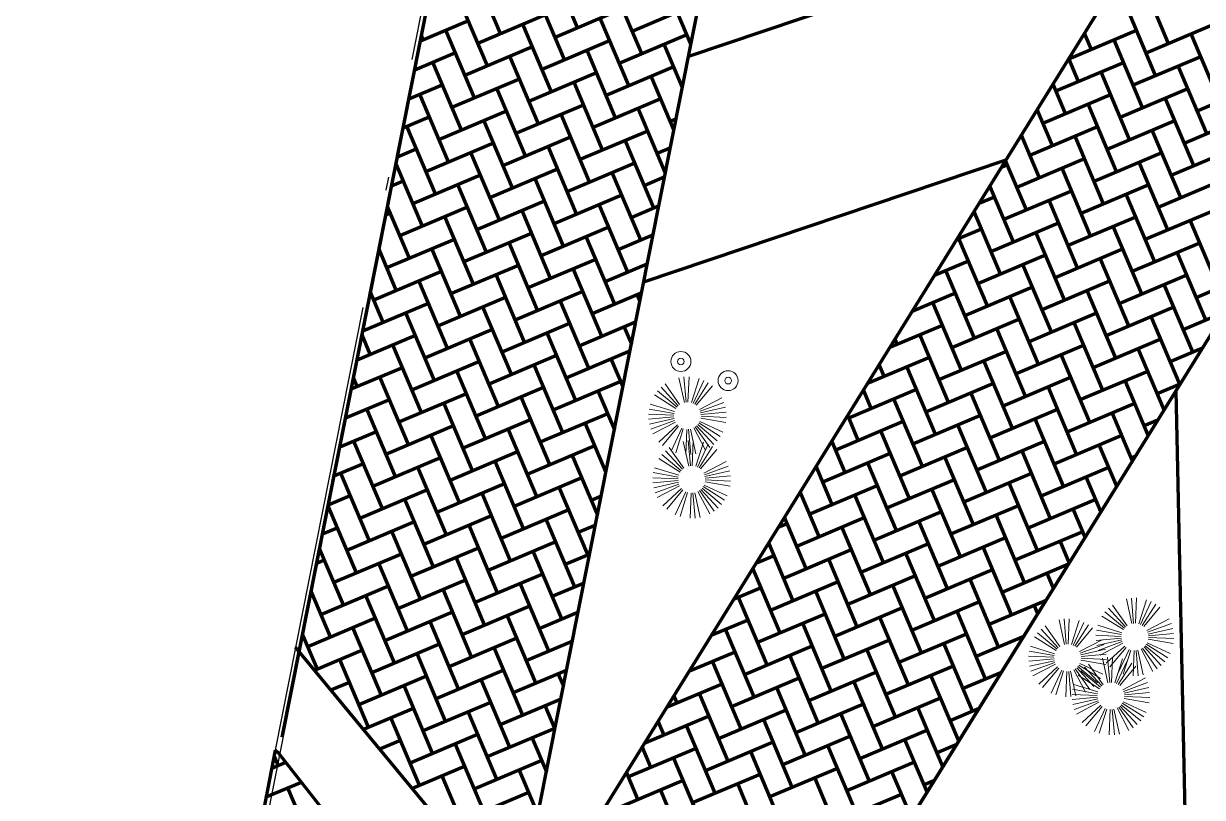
# Model space of a CAD drawing. Header units: millimetres. Extents: x 111 to 1506, y 14 to 566.
# Drawn here: x 212.27 to 221.14, y 162.74 to 168.56 of the extents above; entities that cross this region are included whole.
import ezdxf

# ---------------------------------------------------------------- set-up
doc = ezdxf.new("R2010")
doc.units = ezdxf.units.MM
doc.linetypes.add('ACAD_ISO04W100', pattern=[30, 24, -3, 0, -3])
for name, color, linetype, lineweight in [('Car', 222, 'Continuous', 13), ('G', 254, 'Continuous', 5), ('PALMERAS114', 114, 'Continuous', 5), ('street', 8, 'ACAD_ISO04W100', 30)]:
    doc.layers.add(name, color=color, linetype=linetype, lineweight=lineweight)
doc.styles.add('ATTR', font='romans.shx', dxfattribs={"width": 0.8, "height": 2.52})

# ---------------------------------------------------------------- blocks, each defined once
blk = doc.blocks.new('EVG7')
for p, q in [((-6.6, 19.1), (-16.7, 56.9)), ((-3.9, 19.7), (-9, 58.4)), ((1.6, 19.7), (6.7, 58.4)), ((4.2, 19.1), (14.4, 56.9)), ((-16, 13.7), (-43.6, 41.3)), ((-13.8, 15.4), (-37.7, 46.5)), ((-11.6, 17), (-31.2, 50.9)), ((-9.2, 18.3), (-24.1, 54.3)), ((6.9, 18.3), (21.8, 54.3)), ((9.3, 17), (28.8, 50.9)), ((-20.6, 7), (-56.6, 21.9)), ((-17.8, 11.7), (-48.8, 35.4)), ((15.5, 11.7), (46.4, 35.4)), ((17, 9.4), (50.8, 28.9)), ((18.2, 7), (54.3, 21.9)), ((-21.6, 4.4), (-59.1, 14.4)), ((19.8, 1.7), (58.3, 6.7)), ((-22.2, -1.1), (-61.2, -1.1)), ((-22.2, -3.8), (-60.7, -8.9)), ((-20.6, -9.1), (-56.6, -24)), ((-19.4, -11.6), (-53.1, -31.1)), ((-17.8, -13.9), (-48.8, -37.6)), ((-13.8, -17.6), (-37.7, -48.7)), ((11.5, -17.6), (35.3, -48.7)), ((13.6, -15.9), (41.2, -43.5)), ((15.5, -13.9), (46.4, -37.6)), ((19.3, -6.6), (56.8, -16.6)), ((19.8, -1.1), (58.8, -1.1)), ((19.8, -3.8), (58.3, -8.9)), ((-11.6, -19.2), (-31.2, -53)), ((-9.2, -20.5), (-24.1, -56.5)), ((-6.6, -21.3), (-16.7, -59)), ((-3.9, -21.8), (-9, -60.6)), ((-1.2, -22.1), (-1.2, -61.1)), ((4.2, -21.3), (14.4, -59)), ((6.9, -20.5), (21.8, -56.5)), ((9.3, -19.2), (28.8, -53))]:
    blk.add_line(p, q)
at = {"style": 'ATTR', "width": 0.8, "flags": 9}
blk.add_attdef('ESTCODE', (0, 0), '', height=0.7, dxfattribs=at)

msp = doc.modelspace()

# ---------------------------------------------------------------- linework, layer by layer
msp.add_line((200.7159, 95.15598), (222.24177, 203.56684))
at = {"lineweight": 100, "ltscale": 1000}
for p, q in [((214.21643, 163.19138), (222.24177, 203.56684)), ((229.32999, 183.12471), (216.07367, 161.74658)), ((217.41941, 160.12171), (230.76998, 181.65183)), ((220.85538, 169.51613), (217.27242, 168.30719)), ((219.65964, 167.52959), (216.93513, 166.6103)), ((220.93622, 165.79317), (221.13325, 156.71906)), ((217.41941, 160.12171), (214.3173, 163.86724)), ((214.16417, 163.09391), (213.06567, 157.38294)), ((214.19482, 163.06601), (214.16417, 163.09391)), ((214.19482, 163.06601), (214.16417, 163.09391)), ((215.82187, 160.99472), (214.19202, 163.06856)), ((217.01718, 159.47304), (214.19482, 163.06601))]:
    msp.add_line(p, q, dxfattribs=at)
at = {"lineweight": 211, "ltscale": 1000}
for p, q in [((216.07367, 161.74658), (229.32999, 183.12471)), ((217.41941, 160.12171), (230.76998, 181.65183))]:
    msp.add_line(p, q, dxfattribs=at)
at = {"lineweight": 100, "ltscale": 1000}
for points in [[(215.98876, 161.8491), (221.75725, 190.87038)], [(215.98876, 161.8491), (221.75725, 190.87038)], [(216.07367, 161.74658), (215.98876, 161.8491), (221.75725, 190.87038), (229.32999, 183.12471), (216.07367, 161.74658)], [(217.41941, 160.12171), (221.79096, 156.11646), (232.69441, 179.68346), (230.76998, 181.65183), (217.41941, 160.12171)]]:
    msp.add_lwpolyline(points, dxfattribs=at)
at = {"layer": 'Car'}
for centre, radius in [((217.21537, 166.01478), 0.075), ((217.21537, 166.01478), 0.025), ((217.57028, 165.87077), 0.075), ((217.57028, 165.87077), 0.025)]:
    msp.add_circle(centre, radius, dxfattribs=at)
at = {"layer": 'G', "linetype": 'Continuous', "lineweight": 100, "ltscale": 1000}
for p, q in [((215.8581, 168.47992), (215.64317, 168.98836)), ((216.43818, 168.52537), (216.22325, 169.03381)), ((220.88315, 168.40671), (220.66823, 168.91515)), ((216.34034, 168.28425), (216.12541, 168.79269)), ((216.92042, 168.3297), (216.70549, 168.83814)), ((215.76026, 168.2388), (215.54533, 168.74724)), ((216.84878, 168.49918), (217.35552, 168.71339)), ((215.68862, 168.40828), (216.19705, 168.62321)), ((216.2687, 168.45373), (216.77714, 168.66866)), ((217.29229, 168.39514), (217.18774, 168.64246)), ((220.78532, 168.16559), (220.57039, 168.67403)), ((215.25681, 168.42551), (215.61697, 168.57776)), ((216.2425, 168.04313), (216.02758, 168.55157)), ((216.82258, 168.08858), (216.60766, 168.59702)), ((220.71367, 168.33507), (221.22211, 168.55)), ((215.27801, 168.43448), (215.2648, 168.46573)), ((215.66242, 167.99768), (215.44749, 168.50612)), ((216.75094, 168.25806), (217.25938, 168.47298)), ((220.13359, 168.28962), (220.64203, 168.50455)), ((220.30307, 168.36126), (220.2513, 168.48374)), ((220.68748, 167.92447), (220.47255, 168.43291)), ((221.26756, 167.96991), (221.05263, 168.47835)), ((215.59078, 168.16716), (216.09922, 168.38209)), ((216.17086, 168.21261), (216.6793, 168.42754)), ((216.72475, 167.84745), (216.50982, 168.35589)), ((217.22841, 168.07367), (217.0899, 168.40134)), ((215.21346, 168.20742), (215.51914, 168.33664)), ((215.56458, 167.75656), (215.34966, 168.265)), ((216.14467, 167.80201), (215.92974, 168.31045)), ((220.03576, 168.0485), (220.5442, 168.26343)), ((220.20524, 168.12014), (220.13251, 168.29217)), ((220.61584, 168.09395), (221.12428, 168.30887)), ((216.07302, 167.97149), (216.58146, 168.18641)), ((216.6531, 168.01693), (217.16154, 168.23186)), ((220.58964, 167.68334), (220.37472, 168.19178)), ((221.16972, 167.72879), (220.9548, 168.23723)), ((215.17011, 167.98934), (215.4213, 168.09552)), ((215.49294, 167.92604), (216.00138, 168.14097)), ((216.62691, 167.60633), (216.41198, 168.11477)), ((217.16454, 167.75221), (216.99206, 168.16022)), ((220.1074, 167.87902), (220.01373, 168.10061)), ((221.09808, 167.89827), (221.60652, 168.1132)), ((215.46675, 167.51544), (215.25182, 168.02388)), ((216.04683, 167.56088), (215.8319, 168.06932)), ((216.55527, 167.77581), (217.06371, 167.99074)), ((219.93792, 167.80738), (220.44636, 168.0223)), ((220.518, 167.85282), (221.02644, 168.06775)), ((221.07189, 167.48767), (220.85696, 167.99611)), ((215.3951, 167.68492), (215.90354, 167.89984)), ((215.97519, 167.73036), (216.48362, 167.94529)), ((217.10067, 167.43074), (216.89423, 167.9191)), ((220.00956, 167.6379), (219.89494, 167.90905)), ((220.49181, 167.44222), (220.27688, 167.95066)), ((215.12676, 167.77125), (215.32346, 167.8544)), ((215.94899, 167.31976), (215.73406, 167.8282)), ((216.52907, 167.36521), (216.31415, 167.87365)), ((217.13535, 167.82126), (217.18219, 167.84106)), ((220.42016, 167.6117), (220.9286, 167.82663)), ((221.00024, 167.65715), (221.50868, 167.87208)), ((215.36891, 167.27431), (215.15398, 167.78275)), ((216.45743, 167.53469), (216.96587, 167.74962)), ((219.84008, 167.56625), (220.34852, 167.78118)), ((220.97405, 167.24655), (220.75912, 167.75499)), ((215.29727, 167.44379), (215.80571, 167.65872)), ((215.87735, 167.48924), (216.38579, 167.70417)), ((216.43124, 167.12409), (216.21631, 167.63253)), ((217.01132, 167.16954), (216.79639, 167.67797)), ((219.91172, 167.39677), (219.77615, 167.71748)), ((220.39397, 167.2011), (220.17904, 167.70954)), ((220.90241, 167.41603), (221.41085, 167.63096)), ((215.08341, 167.55316), (215.22562, 167.61327)), ((215.85115, 167.07864), (215.63623, 167.58708)), ((217.03751, 167.58014), (217.13886, 167.62298)), ((220.32233, 167.37058), (220.83077, 167.58551)), ((215.27107, 167.03319), (215.07313, 167.50144)), ((215.77951, 167.24812), (216.28795, 167.46305)), ((216.35959, 167.29357), (216.86803, 167.50849)), ((219.62636, 167.47591), (219.6706, 167.49461)), ((219.81389, 167.15565), (219.65737, 167.52592)), ((219.74224, 167.32513), (220.25068, 167.54006)), ((220.29613, 166.95998), (220.0812, 167.46842)), ((220.87621, 167.00543), (220.66129, 167.51387)), ((215.04006, 167.33507), (215.12779, 167.37215)), ((215.19943, 167.20267), (215.70787, 167.4176)), ((216.3334, 166.88297), (216.11847, 167.3914)), ((216.91348, 166.92841), (216.69855, 167.43685)), ((216.93967, 167.33902), (217.09553, 167.4049)), ((220.80457, 167.17491), (221.31301, 167.38983)), ((215.75332, 166.83752), (215.53839, 167.34596)), ((219.71605, 166.91453), (219.53858, 167.33436)), ((219.64441, 167.08401), (220.15285, 167.29894)), ((220.22449, 167.12946), (220.73293, 167.34439)), ((215.68167, 167.007), (216.19011, 167.22192)), ((216.26176, 167.05245), (216.77019, 167.26737)), ((216.81564, 166.68729), (216.60072, 167.19573)), ((219.45848, 167.20518), (219.57277, 167.25349)), ((220.19829, 166.71886), (219.98337, 167.2273)), ((220.77838, 166.7643), (220.56345, 167.27274)), ((214.99671, 167.11698), (215.02995, 167.13103)), ((215.17324, 166.79207), (215.00924, 167.18002)), ((215.10159, 166.96155), (215.61003, 167.17648)), ((215.65548, 166.5964), (215.44055, 167.10483)), ((216.23556, 166.64184), (216.02063, 167.15028)), ((216.84184, 167.09789), (217.0522, 167.18682)), ((219.61821, 166.67341), (219.4198, 167.14279)), ((220.12665, 166.88834), (220.63509, 167.10326)), ((220.70673, 166.93378), (221.21517, 167.14871)), ((216.16392, 166.81132), (216.67236, 167.02625)), ((219.29061, 166.93445), (219.47493, 167.01237)), ((219.54657, 166.84289), (220.05501, 167.05782)), ((220.68054, 166.52318), (220.46561, 167.03162)), ((221.26062, 166.56863), (221.04569, 167.07707)), ((215.00376, 166.72043), (215.51219, 166.93535)), ((215.58384, 166.76588), (216.09228, 166.9808)), ((216.71781, 166.44617), (216.50288, 166.95461)), ((216.744, 166.85677), (217.00887, 166.96874)), ((219.52038, 166.43229), (219.30545, 166.94073)), ((220.10046, 166.47773), (219.88553, 166.98617)), ((215.0754, 166.55095), (214.94535, 166.85859)), ((215.55764, 166.35527), (215.34272, 166.86371)), ((216.13772, 166.40072), (215.9228, 166.90916)), ((220.02881, 166.64721), (220.53725, 166.86214)), ((220.6089, 166.69266), (221.11734, 166.90759)), ((221.16278, 166.32751), (220.94786, 166.83595)), ((216.06608, 166.5702), (216.57452, 166.78513)), ((216.64616, 166.61565), (216.96554, 166.75066)), ((219.12273, 166.66372), (219.37709, 166.77125)), ((219.44873, 166.60177), (219.95717, 166.81669)), ((220.00262, 166.23661), (219.78769, 166.74505)), ((220.5827, 166.28206), (220.36777, 166.7905)), ((214.90592, 166.47931), (215.41436, 166.69423)), ((215.486, 166.52475), (215.99444, 166.73968)), ((216.03989, 166.1596), (215.82496, 166.66804)), ((216.61997, 166.20505), (216.40504, 166.71349)), ((219.42254, 166.19116), (219.20761, 166.6996)), ((220.51106, 166.45154), (221.0195, 166.66647)), ((221.09114, 166.49699), (221.47264, 166.65826)), ((215.45981, 166.11415), (215.24488, 166.62259)), ((219.3509, 166.36064), (219.85934, 166.57557)), ((219.93098, 166.40609), (220.43942, 166.62102)), ((221.06495, 166.08639), (220.85002, 166.59482)), ((214.97756, 166.30983), (214.88146, 166.53716)), ((215.38816, 166.28363), (215.8966, 166.49856)), ((215.96824, 166.32908), (216.47668, 166.54401)), ((216.54833, 166.37453), (216.92221, 166.53257)), ((216.90905, 166.46634), (216.88729, 166.51781)), ((218.95485, 166.39299), (219.27925, 166.53012)), ((219.90478, 165.99549), (219.68986, 166.50393)), ((220.48486, 166.04094), (220.26994, 166.54938)), ((214.82332, 166.24462), (215.31652, 166.45311)), ((215.94205, 165.91848), (215.72712, 166.42692)), ((216.52213, 165.96392), (216.3072, 166.47236)), ((219.3247, 165.95004), (219.10977, 166.45848)), ((220.41322, 166.21042), (220.92166, 166.42534)), ((215.36197, 165.87303), (215.14704, 166.38147)), ((215.87041, 166.08796), (216.37885, 166.30288)), ((216.45049, 166.1334), (216.87887, 166.31449)), ((219.25306, 166.11952), (219.7615, 166.33445)), ((219.83314, 166.16497), (220.34158, 166.3799)), ((220.38703, 165.79982), (220.1721, 166.30825)), ((220.96711, 165.84526), (220.75218, 166.3537)), ((220.9933, 166.25587), (221.30477, 166.38753)), ((214.87972, 166.0687), (214.81757, 166.21573)), ((215.29033, 166.04251), (215.79876, 166.25744)), ((216.42429, 165.7228), (216.20937, 166.23124)), ((216.84517, 166.14487), (216.78945, 166.27669)), ((218.78698, 166.12226), (219.18142, 166.289)), ((219.22686, 165.70892), (219.01194, 166.21736)), ((219.80695, 165.75437), (219.59202, 166.26281)), ((214.77997, 166.02653), (215.21868, 166.21199)), ((215.26413, 165.63191), (215.0492, 166.14035)), ((215.84421, 165.67735), (215.62929, 166.18579)), ((218.84246, 166.14572), (218.82586, 166.18497)), ((219.7353, 165.92385), (220.24374, 166.13877)), ((220.31538, 165.9693), (220.82382, 166.18422)), ((215.77257, 165.84683), (216.28101, 166.06176)), ((216.35265, 165.89228), (216.83554, 166.09641)), ((216.7813, 165.8234), (216.69161, 166.03557)), ((218.6191, 165.85154), (219.08358, 166.04788)), ((219.15522, 165.8784), (219.66366, 166.09333)), ((220.28919, 165.55869), (220.07426, 166.06713)), ((220.84889, 165.65235), (220.65434, 166.11258)), ((220.89547, 166.01474), (221.13689, 166.1168)), ((214.73662, 165.80845), (215.12085, 165.97087)), ((215.19249, 165.80139), (215.70093, 166.01631)), ((216.32646, 165.48168), (216.11153, 165.99012)), ((218.74462, 165.90459), (218.70708, 165.99341)), ((219.12903, 165.4678), (218.9141, 165.97624)), ((219.70911, 165.51325), (219.49418, 166.02168)), ((214.78189, 165.82758), (214.75368, 165.8943)), ((215.16629, 165.39078), (214.95137, 165.89922)), ((215.74638, 165.43623), (215.53145, 165.94467)), ((216.25481, 165.65116), (216.76325, 165.86609)), ((219.63747, 165.68273), (220.14591, 165.89765)), ((220.21755, 165.72817), (220.72599, 165.9431)), ((220.73011, 165.46079), (220.55651, 165.87146)), ((215.09465, 165.56026), (215.60309, 165.77519)), ((215.67473, 165.60571), (216.18317, 165.82064)), ((216.71742, 165.50193), (216.59377, 165.79445)), ((218.4773, 165.59183), (218.98574, 165.80676)), ((218.64678, 165.66347), (218.58829, 165.80184)), ((219.05738, 165.63728), (219.56582, 165.8522)), ((219.61127, 165.27212), (219.39634, 165.78056)), ((220.19135, 165.31757), (219.97643, 165.82601)), ((220.79763, 165.77362), (220.96902, 165.84607)), ((214.69327, 165.59036), (215.02301, 165.72974)), ((215.64854, 165.19511), (215.43361, 165.70355)), ((216.22862, 165.24056), (216.01369, 165.749)), ((219.03119, 165.22668), (218.81626, 165.73511)), ((220.11971, 165.48705), (220.62815, 165.70198)), ((215.06846, 165.14966), (214.85353, 165.6581)), ((216.15698, 165.41004), (216.66542, 165.62497)), ((218.54895, 165.42235), (218.4695, 165.61028)), ((218.95955, 165.39616), (219.46799, 165.61108)), ((219.53963, 165.4416), (220.04807, 165.65653)), ((220.61132, 165.26922), (220.45867, 165.63034)), ((214.99681, 165.31914), (215.50525, 165.53407)), ((215.5769, 165.36459), (216.08533, 165.57952)), ((216.13078, 164.99944), (215.91586, 165.50788)), ((216.65355, 165.18047), (216.49594, 165.55332)), ((218.37947, 165.35071), (218.88791, 165.56563)), ((219.51343, 165.031), (219.29851, 165.53944)), ((220.09352, 165.07645), (219.87859, 165.58489)), ((220.69979, 165.5325), (220.80114, 165.57534)), ((214.64992, 165.37227), (214.92517, 165.48862)), ((214.97062, 164.90854), (214.75569, 165.41698)), ((215.5507, 164.95399), (215.33577, 165.46243)), ((218.45111, 165.18123), (218.35072, 165.41872)), ((218.93335, 164.98555), (218.71843, 165.49399)), ((219.44179, 165.20048), (219.95023, 165.41541)), ((220.02187, 165.24593), (220.53031, 165.46086)), ((215.47906, 165.12347), (215.9875, 165.3384)), ((216.05914, 165.16892), (216.56758, 165.38384)), ((218.86171, 165.15503), (219.37015, 165.36996)), ((219.99568, 164.83533), (219.78075, 165.34377)), ((220.49253, 165.07766), (220.36083, 165.38921)), ((214.60657, 165.15418), (214.82733, 165.2475)), ((214.89898, 165.07802), (215.40742, 165.29295)), ((216.03295, 164.75831), (215.81802, 165.26675)), ((216.58968, 164.859), (216.3981, 165.3122)), ((218.28163, 165.10959), (218.79007, 165.32451)), ((218.83552, 164.74443), (218.62059, 165.25287)), ((219.4156, 164.78988), (219.20067, 165.29832)), ((220.60195, 165.29138), (220.63327, 165.30461)), ((214.87278, 164.66742), (214.65786, 165.17586)), ((215.45286, 164.71287), (215.23794, 165.22131)), ((216.63922, 165.21436), (216.66222, 165.22408)), ((218.35327, 164.94011), (218.23193, 165.22715)), ((219.34395, 164.95936), (219.85239, 165.17429)), ((219.92404, 165.00481), (220.43248, 165.21973)), ((215.38122, 164.88235), (215.88966, 165.09727)), ((215.9613, 164.92779), (216.46974, 165.14272)), ((216.51519, 164.56264), (216.30026, 165.07108)), ((218.18379, 164.86846), (218.69223, 165.08339)), ((218.76387, 164.91391), (219.27231, 165.12884)), ((219.89784, 164.5942), (219.68291, 165.10264)), ((220.37375, 164.88609), (220.263, 165.14809)), ((214.56322, 164.93609), (214.7295, 165.00638)), ((214.80114, 164.8369), (215.30958, 165.05183)), ((215.35503, 164.47174), (215.1401, 164.98018)), ((215.93511, 164.51719), (215.72018, 165.02563)), ((216.54138, 164.97324), (216.61889, 165.006)), ((218.25543, 164.69898), (218.11314, 165.03559)), ((218.73768, 164.50331), (218.52275, 165.01175)), ((219.31776, 164.54876), (219.10283, 165.0572)), ((219.8262, 164.76368), (220.33464, 164.97861)), ((214.77495, 164.4263), (214.56202, 164.93001)), ((215.86347, 164.68667), (216.3719, 164.9016)), ((218.66604, 164.67279), (219.17448, 164.88772)), ((219.24612, 164.71824), (219.75456, 164.93316)), ((220.25496, 164.69453), (220.16516, 164.90697)), ((214.7033, 164.59578), (215.21174, 164.8107)), ((215.28338, 164.64122), (215.79182, 164.85615)), ((216.41735, 164.32152), (216.20243, 164.82996)), ((217.9476, 164.76862), (218.01431, 164.79682)), ((218.1576, 164.45786), (217.99436, 164.84403)), ((218.08595, 164.62734), (218.59439, 164.84227)), ((219.21992, 164.30763), (219.005, 164.81607)), ((219.8, 164.35308), (219.58508, 164.86152)), ((214.51987, 164.718), (214.63166, 164.76526)), ((215.25719, 164.23062), (215.04226, 164.73906)), ((215.83727, 164.27607), (215.62234, 164.78451)), ((216.44355, 164.73212), (216.57555, 164.78792)), ((218.63984, 164.26219), (218.42491, 164.77063)), ((219.72836, 164.52256), (220.2368, 164.73749)), ((215.76563, 164.44555), (216.27407, 164.66048)), ((218.05976, 164.21674), (217.87557, 164.65246)), ((218.5682, 164.43167), (219.07664, 164.64659)), ((219.14828, 164.47711), (219.65672, 164.69204)), ((219.70217, 164.11196), (219.48724, 164.6204)), ((220.13617, 164.50297), (220.06732, 164.66585)), ((214.67711, 164.18517), (214.49813, 164.60858)), ((214.60547, 164.35465), (215.1139, 164.56958)), ((215.18555, 164.4001), (215.69399, 164.61503)), ((215.73943, 164.03495), (215.52451, 164.54339)), ((216.31952, 164.0804), (216.10459, 164.58883)), ((216.34571, 164.491), (216.53222, 164.56984)), ((217.77972, 164.49789), (217.91647, 164.5557)), ((217.98812, 164.38622), (218.49656, 164.60115)), ((218.542, 164.02106), (218.32708, 164.5295)), ((219.12209, 164.06651), (218.90716, 164.57495)), ((214.47653, 164.49991), (214.53382, 164.52413)), ((215.15935, 163.9895), (214.94443, 164.49794)), ((217.96192, 163.97562), (217.75678, 164.4609)), ((219.05044, 164.23599), (219.55888, 164.45092)), ((219.63052, 164.28144), (220.12964, 164.49243)), ((215.08771, 164.15898), (215.59615, 164.37391)), ((215.66779, 164.20443), (216.17623, 164.41935)), ((216.24787, 164.24988), (216.48889, 164.35176)), ((217.89028, 164.1451), (218.39872, 164.36002)), ((218.47036, 164.19054), (218.9788, 164.40547)), ((219.60433, 163.87084), (219.3894, 164.37928)), ((220.01739, 164.3114), (219.96948, 164.42473)), ((214.43318, 164.28182), (214.43599, 164.28301)), ((214.57927, 163.94405), (214.43424, 164.28715)), ((214.50763, 164.11353), (215.01607, 164.32846)), ((215.6416, 163.79383), (215.42667, 164.30226)), ((216.22168, 163.83927), (216.00675, 164.34771)), ((217.61185, 164.22716), (217.81864, 164.31458)), ((218.44417, 163.77994), (218.22924, 164.28838)), ((219.02425, 163.82539), (218.80932, 164.33383)), ((215.06152, 163.74838), (214.84659, 164.25682)), ((215.56995, 163.96331), (216.07839, 164.17823)), ((217.86409, 163.73449), (217.64916, 164.24293)), ((218.95261, 163.99487), (219.46105, 164.2098)), ((219.53269, 164.04032), (219.96176, 164.2217)), ((219.8986, 164.11984), (219.87165, 164.1836)), ((214.40979, 163.87241), (214.91823, 164.08734)), ((214.98987, 163.91786), (215.49831, 164.13278)), ((216.12384, 163.59815), (215.90891, 164.10659)), ((216.15004, 164.00875), (216.44556, 164.13368)), ((217.79244, 163.90397), (218.30088, 164.1189)), ((218.37252, 163.94942), (218.88096, 164.16435)), ((218.92641, 163.58427), (218.71148, 164.09271)), ((219.50649, 163.62972), (219.29157, 164.13816)), ((214.96368, 163.50726), (214.74875, 164.01569)), ((215.54376, 163.5527), (215.32883, 164.06114)), ((217.44397, 163.95643), (217.7208, 164.07345)), ((217.76625, 163.49337), (217.55132, 164.00181)), ((218.34633, 163.53882), (218.1314, 164.04726)), ((214.48143, 163.70293), (214.37035, 163.96572)), ((215.47212, 163.72218), (215.98056, 163.93711)), ((216.0522, 163.76763), (216.40223, 163.9156)), ((216.39806, 163.8946), (216.39116, 163.91092)), ((218.27469, 163.7083), (218.78313, 163.92323)), ((218.85477, 163.75375), (219.36321, 163.96868)), ((219.43485, 163.7992), (219.79389, 163.95097)), ((219.77982, 163.92827), (219.77381, 163.94248)), ((214.46066, 163.69415), (214.82039, 163.84621)), ((214.89204, 163.67674), (215.40047, 163.89166)), ((215.44592, 163.31158), (215.231, 163.82002)), ((216.026, 163.35703), (215.81108, 163.86547)), ((217.2761, 163.6857), (217.62296, 163.83233)), ((217.69461, 163.66285), (218.20304, 163.87778)), ((218.82857, 163.34315), (218.61365, 163.85159)), ((219.40866, 163.38859), (219.19373, 163.89703)), ((214.86584, 163.26613), (214.65091, 163.77457)), ((217.66841, 163.25225), (217.45348, 163.76069)), ((218.24849, 163.2977), (218.03357, 163.80614)), ((214.7942, 163.43561), (215.30264, 163.65054)), ((215.37428, 163.48106), (215.88272, 163.69599)), ((215.95436, 163.52651), (216.3589, 163.69751)), ((216.33418, 163.57313), (216.29332, 163.66979)), ((217.284, 163.68905), (217.28164, 163.69464)), ((218.17685, 163.46718), (218.68529, 163.68211)), ((218.75693, 163.51263), (219.26537, 163.72755)), ((219.30467, 163.16202), (219.09589, 163.65591)), ((219.33701, 163.55807), (219.62601, 163.68024)), ((214.5832, 163.54618), (214.72256, 163.60509)), ((215.34809, 163.07046), (215.13316, 163.5789)), ((215.92817, 163.11591), (215.71324, 163.62435)), ((217.10822, 163.41498), (217.52513, 163.59121)), ((217.59677, 163.42173), (218.10521, 163.63666)), ((218.15066, 163.05658), (217.93573, 163.56502)), ((218.73074, 163.10202), (218.51581, 163.61046)), ((215.85652, 163.28539), (216.31557, 163.47943)), ((217.18617, 163.44792), (217.16285, 163.50308)), ((217.57057, 163.01113), (217.35565, 163.51957)), ((218.65909, 163.2715), (219.16753, 163.48643)), ((214.82829, 163.25026), (215.2048, 163.40942)), ((215.27644, 163.23994), (215.78488, 163.45487)), ((215.83033, 162.87478), (215.6154, 163.38322)), ((216.27031, 163.25166), (216.19548, 163.42867)), ((217.49893, 163.18061), (218.00737, 163.39554)), ((218.07901, 163.22606), (218.58745, 163.44098)), ((219.18588, 162.97046), (218.99805, 163.41479)), ((219.23918, 163.31695), (219.45814, 163.40951)), ((215.25025, 162.82934), (215.03532, 163.33778)), ((216.94035, 163.14425), (217.42729, 163.35009)), ((217.08833, 163.2068), (217.04407, 163.31151)), ((218.05282, 162.81545), (217.83789, 163.32389)), ((218.6329, 162.8609), (218.41797, 163.36934)), ((215.17861, 162.99882), (215.68704, 163.21374)), ((215.75869, 163.04426), (216.26713, 163.25919)), ((217.47274, 162.77001), (217.25781, 163.27845)), ((217.98118, 162.98493), (218.48961, 163.19986)), ((218.56126, 163.03038), (219.0697, 163.24531)), ((214.95084, 163.1023), (215.10696, 163.1683)), ((215.73249, 162.63366), (215.51757, 163.1421)), ((216.20644, 162.93019), (216.09765, 163.18755)), ((216.99049, 162.96568), (216.92528, 163.11995)), ((217.40109, 162.93949), (217.90953, 163.15441)), ((218.53506, 162.61978), (218.32014, 163.12822)), ((219.0671, 162.77889), (218.90022, 163.17367)), ((219.14134, 163.07583), (219.29026, 163.13878)), ((214.18792, 162.97956), (214.15648, 163.05393)), ((216.82101, 162.89404), (217.32945, 163.10897)), ((217.3749, 162.52888), (217.15997, 163.03732)), ((217.95498, 162.57433), (217.74005, 163.08277)), ((214.13813, 162.95852), (214.24408, 163.0033)), ((214.2435, 163.00306), (214.24408, 163.0033)), ((215.19592, 162.80637), (215.58921, 162.97262)), ((215.66085, 162.80314), (216.16929, 163.01807)), ((216.14256, 162.60873), (215.99981, 162.94643)), ((217.88334, 162.74381), (218.39178, 162.95874)), ((218.46342, 162.78926), (218.97186, 163.00419)), ((218.94831, 162.58733), (218.80238, 162.93254)), ((214.09009, 162.73844), (214.36188, 162.85334)), ((214.36135, 162.85311), (214.36188, 162.85334)), ((215.63466, 162.39254), (215.41973, 162.90098)), ((216.72318, 162.65292), (217.23161, 162.86784)), ((216.89266, 162.72456), (216.80649, 162.92839)), ((217.30326, 162.69836), (217.8117, 162.91329)), ((218.43723, 162.37866), (218.2223, 162.8871)), ((219.0435, 162.83471), (219.12238, 162.86805)), ((214.47449, 162.30164), (214.25957, 162.81008)), ((215.56301, 162.56202), (216.07145, 162.77695)), ((217.27706, 162.28776), (217.06214, 162.7962)), ((217.85714, 162.33321), (217.64222, 162.84165)), ((218.36558, 162.54814), (218.87402, 162.76306))]:
    msp.add_line(p, q, dxfattribs=at)
at = {"layer": 'street', "ltscale": 0.3}
msp.add_lwpolyline([(218.35783, 184.2736), (214.16417, 163.09391)], dxfattribs=at)

# ---------------------------------------------------------------- block references
at = {"layer": 'PALMERAS114', "extrusion": (0, 0, -1), "xscale": -0.004880888891868356, "yscale": 0.004880888891718753, "zscale": -0.004880888891868356, "rotation": 294.9205878507973}
for p in [(-217.26194, 165.61457), (-217.29404, 165.136), (-220.62637, 163.95143), (-220.12007, 163.79494), (-220.44624, 163.50749)]:
    msp.add_blockref('EVG7', p, dxfattribs=at)

doc.saveas('drawing.dxf')
